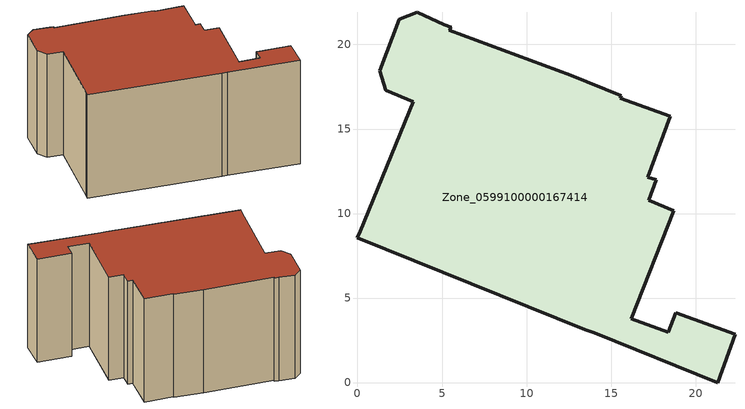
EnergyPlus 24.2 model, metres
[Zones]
Zone_0599100000167414
 floor ground (C_G): 1.68,17.3 1.33,18.44 2.47,21.49 3.52,21.9 5.12,21.18 5.55,21.01 5.44,20.84 12.61,18.17 15.6,16.97 15.54,16.82 18.51,15.75 17.18,12.15 17.67,12 17.23,10.77 18.72,10.18 16.2,3.77 18.39,2.97 18.82,4.13 22.33,2.85 21.32,0 14,2.96 13.48,3.14 0,8.58 0.16,8.96 3.29,16.62 z0
 wall outside (C_F): 12.61,18.17 5.44,20.84 5.55,21.01 5.12,21.18 3.52,21.9 2.47,21.49 1.33,18.44 1.68,17.3 3.29,16.62 0.16,8.96 0,8.58 13.48,3.14 14,2.96 21.32,0 22.33,2.85 18.82,4.13 18.39,2.97 16.2,3.77 18.72,10.18 17.23,10.77 17.67,12 17.18,12.15 18.51,15.75 15.54,16.82 15.6,16.97 12.61,18.17 z0:12.57
 roof outside (C_R): 5.44,20.84 5.55,21.01 5.12,21.18 3.52,21.9 2.47,21.49 1.33,18.44 1.68,17.3 3.29,16.62 0.16,8.96 0,8.58 13.48,3.14 14,2.96 21.32,0 22.33,2.85 18.82,4.13 18.39,2.97 16.2,3.77 18.72,10.18 17.23,10.77 17.67,12 17.18,12.15 18.51,15.75 15.54,16.82 15.6,16.97 12.61,18.17 z12.57
[BUILDING]
Pand.0599100000167414: North Axis=0; Terrain=City; Loads Convergence Tolerance Value=0.04; Temperature Convergence Tolerance Value=0.4; Solar Distribution=FullExterior; Maximum Number of Warmup Days=25; Minimum Number of Warmup Days=1
[Site:Location]
Rotterdam.The.Hague.AP_ZH_NLD Design_Conditions: Latitude=51.96; Longitude=4.45; Time Zone=1; Elevation=-4.5
[SITE:GROUNDTEMPERATURE:BUILDINGSURFACE]
18, 18, 18, 18, 18, 18, 18, 18, 18, 18, 18, 18
[MATERIAL] Thermal Absorptance=0.9; Solar Absorptance=0.7; Visible Absorptance=0.7
Name | Roughness | Thickness | Conductivity | Density | Specific Heat
G.TC.1946 | MediumSmooth | 0.15 | 1 | 540 | 1210
F.TC.1946 | Rough | 0.3 | 0.857143 | 1920 | 840
R.TC.1946 | MediumRough | 0.2 | 0.909091 | 1500 | 1000
[CONSTRUCTION]
C_G: G.TC.1946
C_F: F.TC.1946
C_R: R.TC.1946
[ZONE]
Zone_0599100000167414: Type=1; Multiplier=1; Ceiling Height=Autocalculate; Volume=Autocalculate; Floor Area=autocalculate; Part of Total Floor Area=Yes
[ZONEINFILTRATION:DESIGNFLOWRATE]
Infil_Zone_0599100000167414: Zone or ZoneList or Space or SpaceList=Zone_0599100000167414; Schedule=AlwaysOn; Design Flow Rate Calculation Method=Flow/Area; Flow Rate per Floor Area=0.003; Constant Term Coefficient=1; Temperature Term Coefficient=0; Velocity Term Coefficient=0; Velocity Squared Term Coefficient=0
[HVACTEMPLATE:ZONE:IDEALLOADSAIRSYSTEM]
Zone_0599100000167414: Maximum Heating Supply Air Temperature=50; Minimum Cooling Supply Air Temperature=13; Maximum Heating Supply Air Humidity Ratio=0.0156; Minimum Cooling Supply Air Humidity Ratio=0.0077; Heating Limit=NoLimit; Cooling Limit=NoLimit; Dehumidification Control Type=ConstantSensibleHeatRatio; Cooling Sensible Heat Ratio=0.7; Dehumidification Setpoint=60; Humidification Control Type=None; Humidification Setpoint=30; Outdoor Air Method=None; Outdoor Air Flow Rate per Person=0.00944; Outdoor Air Flow Rate per Zone Floor Area=0; Outdoor Air Flow Rate per Zone=0; Demand Controlled Ventilation Type=None; Outdoor Air Economizer Type=NoEconomizer; Heat Recovery Type=None; Sensible Heat Recovery Effectiveness=0.7; Latent Heat Recovery Effectiveness=0.65
[ZONECONTROL:THERMOSTAT]
ThermostatControl_Zone_0599100000167414: Zone or ZoneList=Zone_0599100000167414; Control Type Schedule=DualSetpointControlType; Control 1=Thermostat_Zone_0599100000167414; Temperature Difference Between Cutout And Setpoint=0
[THERMOSTATSETPOINT:DUALSETPOINT]
Thermostat_Zone_0599100000167414: Heating Setpoint Temperature Schedule=HeatingSetpoint_Zone_0599100000167414; Cooling Setpoint Temperature Schedule=CoolingSetpoint_Zone_0599100000167414
[SCHEDULE:COMPACT]
HeatingSetpoint_Zone_0599100000167414: Through: 12/31, For: AllDays, Until: 24:00, 21
CoolingSetpoint_Zone_0599100000167414: Through: 12/31, For: AllDays, Until: 24:00, 24
DualSetpointControlType: Through: 12/31, For: AllDays, Until: 24:00, 4
AlwaysOn: Through: 12/31, For: AllDays, Until: 24:00, 1
